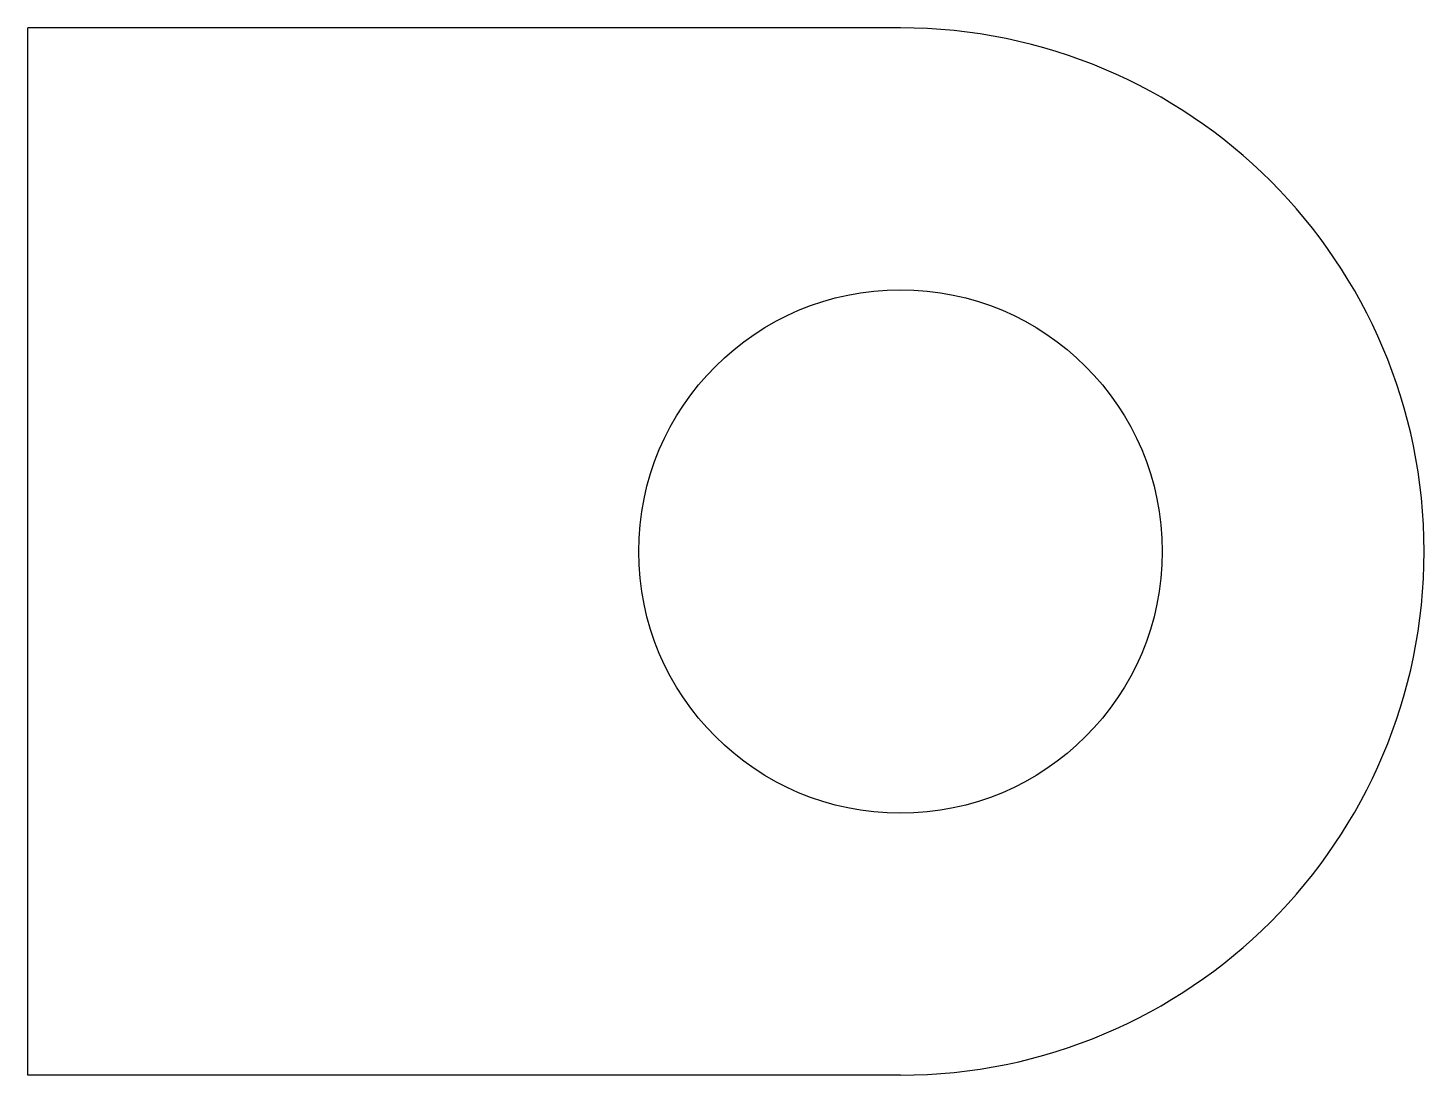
# Model space of a CAD drawing. Header units: inches. Extents: x 10.1 to 55.7, y 9.3 to 65.4.
# Drawn here: x 12.82 to 20.82, y 59.45 to 65.45 of the extents above.
import ezdxf

# ---------------------------------------------------------------- set-up
doc = ezdxf.new("R2010")
doc.units = ezdxf.units.IN
doc.header["$MEASUREMENT"] = 0
doc.layers.get('0').update_dxf_attribs({"true_color": 0xc2ced6})

msp = doc.modelspace()

# ---------------------------------------------------------------- linework, layer by layer
for p, q in [((17.8234, 65.4484), (12.8234, 65.4484)), ((12.8234, 59.4484), (12.8234, 65.4484)), ((17.8234, 59.4484), (12.8234, 59.4484))]:
    msp.add_line(p, q)
msp.add_circle((17.8234, 62.4484), 1.5)
msp.add_arc((17.8234, 62.4484), 3, 270, 90)

doc.saveas('drawing.dxf')
